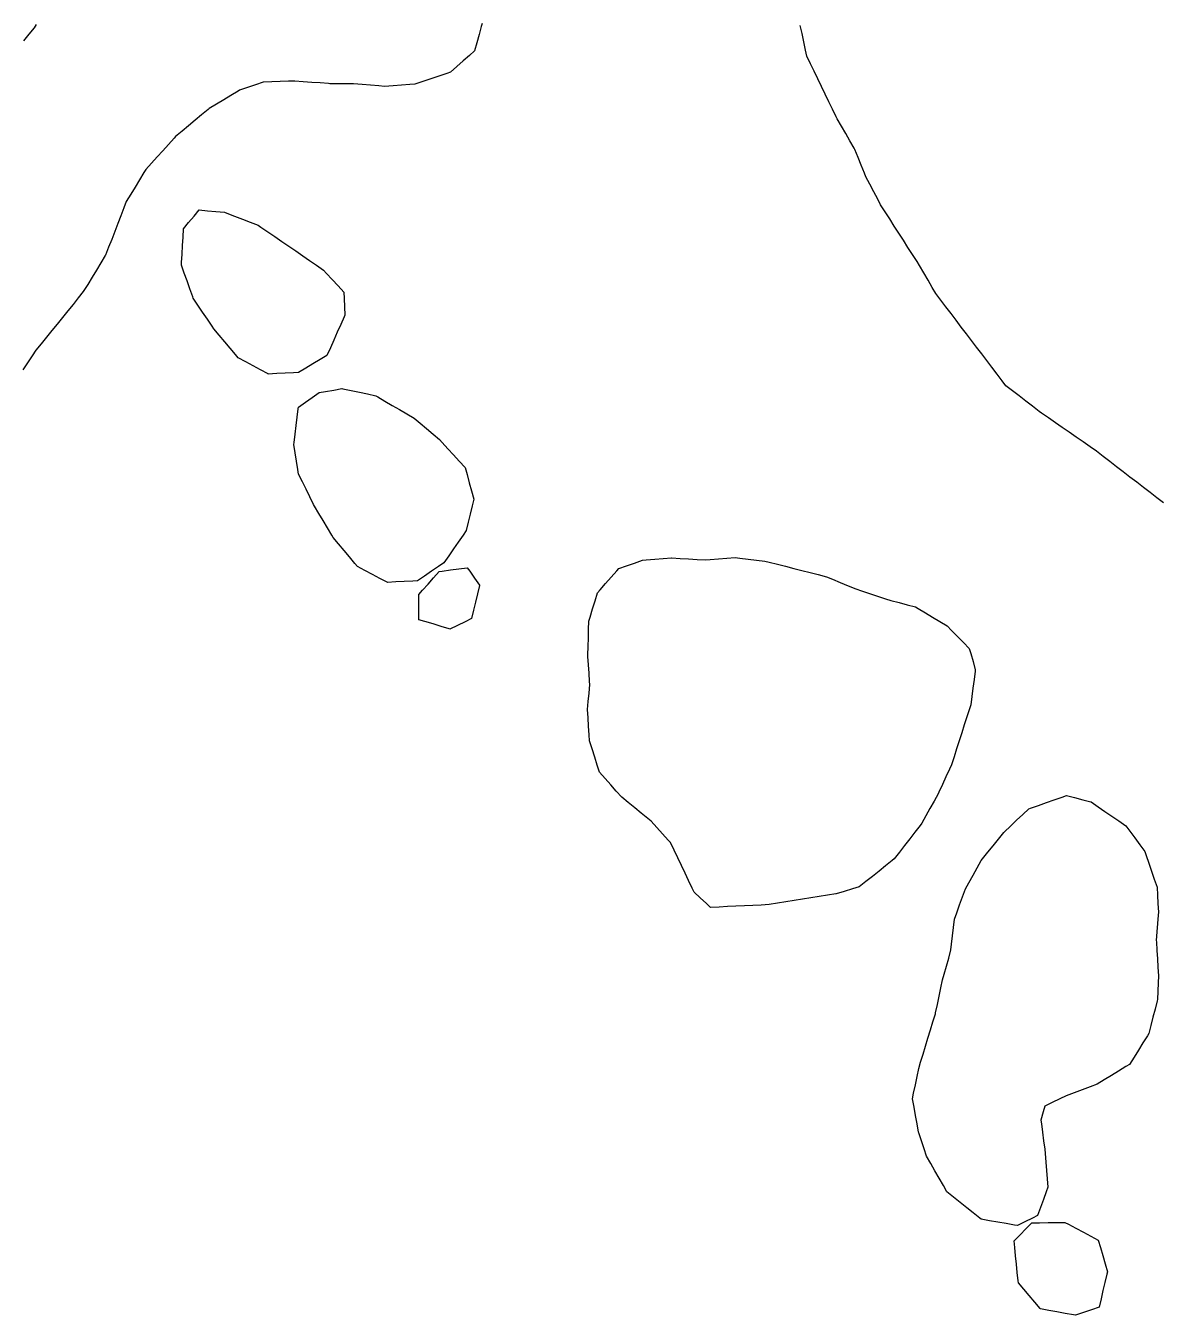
# Model space of a CAD drawing. Header units: millimetres. Extents: x 0 to 2762, y 6 to 2482.
# Drawn here: x 1287.6 to 1422, y 1138.1 to 1290.8 of the extents above; entities that cross this region are included whole.
import ezdxf

# ---------------------------------------------------------------- set-up
doc = ezdxf.new("R2010")
doc.units = ezdxf.units.MM
for name, color, linetype in [('ALL_HOLES', 1, 'Continuous'), ('OUTLINE_ISLAND_01_HOLE_132', 1, 'Continuous'), ('OUTLINE_ISLAND_01_HOLE_61', 1, 'Continuous'), ('OUTLINE_ISLAND_01_HOLE_65', 1, 'Continuous'), ('OUTLINE_ISLAND_01_HOLE_69', 1, 'Continuous'), ('OUTLINE_ISLAND_01_HOLE_70', 1, 'Continuous'), ('OUTLINE_ISLAND_01_HOLE_72', 1, 'Continuous'), ('OUTLINE_ISLAND_01_HOLE_75', 1, 'Continuous'), ('OUTLINE_ISLAND_01_HOLE_82', 1, 'Continuous')]:
    doc.layers.add(name, color=color, linetype=linetype)

msp = doc.modelspace()

# ---------------------------------------------------------------- linework, layer by layer
at = {"layer": 'ALL_HOLES'}
for points in [[(1341.6667, 1291.0893), (1341.5696, 1290.7347), (1341.3055, 1289.7702), (1341.0415, 1288.8057), (1340.7774, 1287.8412), (1340.1812, 1287.3116), (1339.4336, 1286.6474), (1338.686, 1285.9833), (1337.9384, 1285.3191), (1337.5049, 1285.1745), (1336.5563, 1284.858), (1335.6077, 1284.5415), (1334.6591, 1284.225), (1333.7105, 1283.9085), (1333.1098, 1283.8633), (1332.1126, 1283.7882), (1331.1154, 1283.7132), (1330.1182, 1283.6381), (1329.4336, 1283.6939), (1328.4369, 1283.775), (1327.4402, 1283.8561), (1326.4435, 1283.9372), (1325.6088, 1283.9403), (1324.6088, 1283.9439), (1323.6088, 1283.9475), (1323.4668, 1283.9585), (1322.4697, 1284.0356), (1321.4727, 1284.1127), (1320.4757, 1284.1897), (1319.4787, 1284.2668), (1318.7347, 1284.2377), (1317.7355, 1284.1985), (1316.7363, 1284.1594), (1315.737, 1284.1202), (1314.8257, 1283.8195), (1313.8761, 1283.5061), (1312.9265, 1283.1927), (1312.7532, 1283.0875), (1311.8984, 1282.5685), (1311.0436, 1282.0495), (1310.1888, 1281.5305), (1309.3341, 1281.0115), (1309.1876, 1280.89), (1308.418, 1280.2514), (1307.6484, 1279.6129), (1306.8788, 1278.9743), (1306.1092, 1278.3358), (1305.3396, 1277.6973), (1305.1576, 1277.4962), (1304.4863, 1276.755), (1303.815, 1276.0138), (1303.1437, 1275.2726), (1302.4725, 1274.5314), (1301.8012, 1273.7902), (1301.5774, 1273.4216), (1301.0585, 1272.5668), (1300.5395, 1271.712), (1300.0205, 1270.8572), (1299.5016, 1270.0024), (1299.2094, 1269.2455), (1298.8492, 1268.3126), (1298.4891, 1267.3797), (1298.129, 1266.4467), (1297.7689, 1265.5138), (1297.4088, 1264.5809), (1297.0487, 1263.648), (1297.0087, 1263.5827), (1296.487, 1262.7296), (1295.9652, 1261.8765), (1295.4435, 1261.0234), (1294.9218, 1260.1703), (1294.4, 1259.3172), (1293.8142, 1258.5921), (1293.1858, 1257.8142), (1292.5574, 1257.0364), (1291.9289, 1256.2585), (1291.3005, 1255.4807), (1290.672, 1254.7028), (1290.0436, 1253.9249), (1289.4152, 1253.1471), (1288.7867, 1252.3692), (1288.3466, 1251.7152), (1287.7883, 1250.8855), (1287.23, 1250.0559)], [(1287.3526, 1289.0333), (1287.9913, 1289.8027), (1288.6301, 1290.5721), (1288.8548, 1290.9468)], [(1422.4172, 1234.3001), (1421.6259, 1234.9115), (1420.8346, 1235.5229), (1420.0433, 1236.1344), (1419.252, 1236.7458), (1418.4607, 1237.3572), (1417.6694, 1237.9686), (1416.8781, 1238.58), (1416.0868, 1239.1915), (1415.2955, 1239.8029), (1414.5042, 1240.4143), (1413.7252, 1240.9526), (1412.9024, 1241.521), (1412.0797, 1242.0895), (1411.257, 1242.658), (1410.4343, 1243.2264), (1409.6116, 1243.7949), (1408.7889, 1244.3633), (1407.9662, 1244.9318), (1407.7122, 1245.1277), (1406.9202, 1245.7383), (1406.1283, 1246.3489), (1405.3363, 1246.9595), (1404.5444, 1247.5701), (1403.7525, 1248.1807), (1403.3059, 1248.7669), (1402.7, 1249.5624), (1402.094, 1250.3579), (1401.4881, 1251.1534), (1400.8821, 1251.9489), (1400.2762, 1252.7445), (1399.6702, 1253.54), (1399.0643, 1254.3355), (1398.4583, 1255.131), (1397.8524, 1255.9265), (1397.2464, 1256.722), (1396.6405, 1257.5175), (1396.0345, 1258.313), (1395.4286, 1259.1085), (1395.0223, 1259.8098), (1394.5211, 1260.6751), (1394.0199, 1261.5404), (1393.5186, 1262.4057), (1393.217, 1262.8774), (1392.6782, 1263.7198), (1392.1394, 1264.5622), (1391.6006, 1265.4046), (1391.0617, 1266.2471), (1390.5229, 1267.0895), (1389.9841, 1267.9319), (1389.4453, 1268.7744), (1388.9065, 1269.6168), (1388.5626, 1270.2648), (1388.0938, 1271.1481), (1387.625, 1272.0314), (1387.1562, 1272.9147), (1386.9764, 1273.3663), (1386.6066, 1274.2954), (1386.2368, 1275.2245), (1385.8669, 1276.1536), (1385.766, 1276.3274), (1385.2639, 1277.1922), (1384.7618, 1278.057), (1384.2597, 1278.9218), (1383.7576, 1279.7866), (1383.6425, 1280.024), (1383.2062, 1280.9238), (1382.77, 1281.8236), (1382.3337, 1282.7234), (1381.8974, 1283.6232), (1381.4612, 1284.5231), (1381.0249, 1285.4229), (1380.5887, 1286.3227), (1380.1524, 1287.2225), (1380.005, 1287.9233), (1379.7992, 1288.9018), (1379.5933, 1289.8804), (1379.3875, 1290.859)]]:
    msp.add_lwpolyline(points, dxfattribs=at)
for points in [[(1308.1381, 1269.0015), (1309.134, 1268.9109), (1310.1299, 1268.8204), (1311.1258, 1268.7298), (1311.3963, 1268.6266), (1312.3306, 1268.2701), (1313.2649, 1267.9136), (1314.1992, 1267.5571), (1315.1335, 1267.2007), (1315.4607, 1266.9755), (1316.2845, 1266.4085), (1317.1082, 1265.8415), (1317.932, 1265.2746), (1318.7557, 1264.7076), (1319.5794, 1264.1407), (1320.4032, 1263.5737), (1321.2269, 1263.0068), (1322.0507, 1262.4398), (1322.8744, 1261.8728), (1323.239, 1261.4774), (1323.9168, 1260.7422), (1324.5946, 1260.007), (1325.2724, 1259.2718), (1325.3079, 1258.5181), (1325.3548, 1257.5192), (1325.4018, 1256.5203), (1325.316, 1256.3278), (1324.9092, 1255.4143), (1324.5023, 1254.5008), (1324.0955, 1253.5873), (1323.6886, 1252.6738), (1323.2817, 1251.7603), (1322.4812, 1251.2778), (1321.6248, 1250.7616), (1320.7683, 1250.2454), (1319.9119, 1249.7292), (1319.3234, 1249.7018), (1318.3245, 1249.6552), (1317.3256, 1249.6086), (1316.3267, 1249.5621), (1316.2976, 1249.5777), (1315.4162, 1250.0501), (1314.5349, 1250.5226), (1313.6535, 1250.9951), (1312.7722, 1251.4676), (1312.4469, 1251.8559), (1311.8048, 1252.6226), (1311.1627, 1253.3892), (1310.5206, 1254.1558), (1309.8785, 1254.9224), (1309.6651, 1255.2396), (1309.1071, 1256.0695), (1308.5491, 1256.8993), (1307.9911, 1257.7292), (1307.4331, 1258.559), (1307.3801, 1258.7059), (1307.0407, 1259.6465), (1306.7013, 1260.5872), (1306.3619, 1261.5278), (1306.0225, 1262.4684), (1306.0412, 1262.7725), (1306.1027, 1263.7706), (1306.1642, 1264.7687), (1306.2257, 1265.7668), (1306.2872, 1266.7649), (1306.8909, 1267.4944), (1307.5285, 1268.2648)], [(1319.8959, 1245.6538), (1320.72, 1246.2204), (1321.544, 1246.7869), (1322.368, 1247.3534), (1323.0948, 1247.486), (1324.0786, 1247.6654), (1325.0624, 1247.8448), (1325.1652, 1247.8228), (1326.1431, 1247.6135), (1327.1209, 1247.4043), (1328.0988, 1247.195), (1329.0766, 1246.9857), (1329.2961, 1246.8578), (1330.1602, 1246.3544), (1331.0243, 1245.851), (1331.8883, 1245.3477), (1332.7524, 1244.8443), (1333.6164, 1244.3409), (1334.3332, 1243.7346), (1335.0967, 1243.0888), (1335.8602, 1242.4429), (1336.6237, 1241.7971), (1336.9414, 1241.4513), (1337.618, 1240.7149), (1338.2946, 1239.9785), (1338.9711, 1239.2421), (1339.6477, 1238.5057), (1339.8846, 1237.6388), (1340.1482, 1236.6742), (1340.4119, 1235.7096), (1340.6755, 1234.7449), (1340.4869, 1233.9506), (1340.2559, 1232.9776), (1340.0249, 1232.0047), (1339.7938, 1231.0317), (1339.4178, 1230.4847), (1338.8513, 1229.6606), (1338.2848, 1228.8366), (1337.7183, 1228.0125), (1337.1518, 1227.1884), (1336.5041, 1226.749), (1335.6765, 1226.1876), (1334.849, 1225.6261), (1334.0215, 1225.0647), (1333.4479, 1225.0346), (1332.4493, 1224.9822), (1331.4507, 1224.9297), (1330.4521, 1224.8773), (1330.4373, 1224.8851), (1329.5546, 1225.355), (1328.6719, 1225.8249), (1327.7892, 1226.2948), (1326.9064, 1226.7646), (1326.5979, 1227.1313), (1325.9541, 1227.8965), (1325.3102, 1228.6616), (1324.6664, 1229.4268), (1324.0226, 1230.192), (1323.8533, 1230.4752), (1323.3403, 1231.3336), (1322.8274, 1232.192), (1322.3144, 1233.0504), (1321.8015, 1233.9088), (1321.6984, 1234.1169), (1321.2545, 1235.0131), (1320.8107, 1235.9092), (1320.3669, 1236.8053), (1319.923, 1237.7014), (1319.8322, 1238.2544), (1319.6702, 1239.2412), (1319.5081, 1240.228), (1319.3461, 1241.2148), (1319.3763, 1241.4592), (1319.4993, 1242.4516), (1319.6222, 1243.444), (1319.7451, 1244.4365), (1319.8681, 1245.4289)], [(1334.1731, 1220.4585), (1334.1731, 1221.4585), (1334.1731, 1222.4585), (1334.1731, 1223.4585), (1334.5986, 1223.9375), (1335.2627, 1224.6851), (1335.9267, 1225.4328), (1336.5908, 1226.1804), (1336.9287, 1226.2243), (1337.9204, 1226.353), (1338.9121, 1226.4818), (1339.9038, 1226.6105), (1340.2013, 1226.1942), (1340.7828, 1225.3807), (1341.3642, 1224.5671), (1341.346, 1224.4901), (1341.1148, 1223.5172), (1340.8836, 1222.5443), (1340.6525, 1221.5714), (1340.4213, 1220.5985), (1339.6515, 1220.2237), (1338.7524, 1219.786), (1337.8533, 1219.3483), (1337.7739, 1219.3722), (1336.8166, 1219.661), (1335.8592, 1219.9499), (1334.9018, 1220.2387)], [(1357.8568, 1226.5054), (1358.8006, 1226.8358), (1359.7445, 1227.1661), (1360.6883, 1227.4965), (1361.1277, 1227.5318), (1362.1245, 1227.6118), (1363.1213, 1227.6919), (1364.1181, 1227.772), (1364.1537, 1227.7699), (1365.152, 1227.7124), (1366.1504, 1227.6548), (1367.1487, 1227.5973), (1368.1471, 1227.5397), (1368.685, 1227.5815), (1369.682, 1227.6589), (1370.679, 1227.7362), (1371.676, 1227.8136), (1372.2128, 1227.7505), (1373.206, 1227.6338), (1374.1992, 1227.5171), (1375.1923, 1227.4004), (1375.704, 1227.271), (1376.6735, 1227.0258), (1377.643, 1226.7806), (1378.6125, 1226.5354), (1379.5819, 1226.2902), (1380.5514, 1226.045), (1381.5209, 1225.7999), (1382.4904, 1225.5547), (1383.1982, 1225.2588), (1384.1208, 1224.8731), (1385.0435, 1224.4875), (1385.9661, 1224.1018), (1386.6284, 1223.877), (1387.5753, 1223.5555), (1388.5222, 1223.234), (1389.4692, 1222.9125), (1390.1278, 1222.7369), (1391.094, 1222.4794), (1392.0603, 1222.2218), (1393.0265, 1221.9642), (1393.3462, 1221.7752), (1394.2069, 1221.2663), (1395.0677, 1220.7573), (1395.9285, 1220.2483), (1396.7893, 1219.7394), (1397.3209, 1219.1922), (1398.0177, 1218.475), (1398.7146, 1217.7577), (1399.4114, 1217.0405), (1399.5796, 1216.4506), (1399.8539, 1215.489), (1400.1282, 1214.5273), (1400.1044, 1214.3478), (1399.9733, 1213.3564), (1399.8421, 1212.3651), (1399.711, 1211.3737), (1399.5798, 1210.3823), (1399.4306, 1209.9158), (1399.1259, 1208.9634), (1398.8213, 1208.0109), (1398.5166, 1207.0584), (1398.2119, 1206.106), (1397.9073, 1205.1535), (1397.6026, 1204.2011), (1397.2979, 1203.2486), (1397.0675, 1202.747), (1396.6501, 1201.8383), (1396.2327, 1200.9296), (1395.8153, 1200.0209), (1395.7183, 1199.8452), (1395.2348, 1198.9698), (1394.7514, 1198.0945), (1394.2679, 1197.2191), (1393.7844, 1196.3437), (1393.5761, 1196.0732), (1392.966, 1195.281), (1392.3559, 1194.4887), (1391.7457, 1193.6964), (1391.1356, 1192.9041), (1390.5254, 1192.1118), (1390.2798, 1191.9168), (1389.4966, 1191.295), (1388.7133, 1190.6733), (1387.9301, 1190.0515), (1387.1469, 1189.4298), (1386.3637, 1188.808), (1385.5535, 1188.563), (1384.5963, 1188.2734), (1383.6392, 1187.9839), (1383.604, 1187.9782), (1382.6168, 1187.819), (1381.6296, 1187.6597), (1380.6423, 1187.5005), (1379.6551, 1187.3412), (1378.6679, 1187.1819), (1377.6806, 1187.0227), (1376.6934, 1186.8634), (1375.7061, 1186.7042), (1374.7526, 1186.6591), (1373.7537, 1186.612), (1372.7548, 1186.5648), (1371.756, 1186.5176), (1370.7571, 1186.4704), (1369.7582, 1186.4232), (1368.7593, 1186.3761), (1368.2616, 1186.8381), (1367.5287, 1187.5184), (1366.7958, 1188.1987), (1366.5835, 1188.6422), (1366.1517, 1189.5441), (1365.72, 1190.4461), (1365.2882, 1191.3481), (1364.8564, 1192.2501), (1364.4247, 1193.1521), (1363.9929, 1194.0541), (1363.722, 1194.3541), (1363.0518, 1195.0963), (1362.3816, 1195.8384), (1361.7114, 1196.5806), (1361.3154, 1196.9049), (1360.5418, 1197.5385), (1359.7682, 1198.1721), (1358.9945, 1198.8057), (1358.2209, 1199.4393), (1357.5798, 1200.1586), (1356.9144, 1200.905), (1356.249, 1201.6515), (1355.5836, 1202.398), (1355.3167, 1203.2389), (1355.0141, 1204.192), (1354.7116, 1205.1451), (1354.409, 1206.0983), (1354.3608, 1206.8334), (1354.2954, 1207.8313), (1354.23, 1208.8292), (1354.1646, 1209.827), (1354.2527, 1210.7733), (1354.3453, 1211.769), (1354.4379, 1212.7647), (1354.4142, 1213.122), (1354.348, 1214.1198), (1354.2818, 1215.1176), (1354.2155, 1216.1154), (1354.22, 1216.2977), (1354.2443, 1217.2974), (1354.2686, 1218.2971), (1354.2929, 1219.2968), (1354.3173, 1220.2965), (1354.465, 1220.776), (1354.7593, 1221.7317), (1355.0536, 1222.6874), (1355.3479, 1223.6432), (1355.6549, 1223.9933), (1356.314, 1224.7453), (1356.9732, 1225.4974), (1357.6323, 1226.2494)], [(1410.9348, 1199.6304), (1411.9024, 1199.378), (1412.87, 1199.1256), (1413.8376, 1198.8732), (1413.8438, 1198.869), (1414.6707, 1198.3066), (1415.4976, 1197.7442), (1416.3244, 1197.1818), (1417.1513, 1196.6194), (1417.9782, 1196.057), (1418.4387, 1195.4234), (1419.0268, 1194.6146), (1419.6148, 1193.8057), (1420.2028, 1192.9969), (1420.3595, 1192.5438), (1420.6864, 1191.5987), (1421.0133, 1190.6537), (1421.3402, 1189.7086), (1421.6671, 1188.7636), (1421.7161, 1187.8188), (1421.7679, 1186.8202), (1421.8197, 1185.8215), (1421.7934, 1185.4597), (1421.7208, 1184.4623), (1421.6482, 1183.465), (1421.5756, 1182.4676), (1421.5876, 1182.2799), (1421.6514, 1181.2819), (1421.7151, 1180.2839), (1421.7789, 1179.286), (1421.8427, 1178.288), (1421.8066, 1177.4466), (1421.7638, 1176.4475), (1421.721, 1175.4485), (1421.6826, 1175.2994), (1421.4333, 1174.3309), (1421.184, 1173.3625), (1420.9347, 1172.3941), (1420.6854, 1171.4257), (1420.5307, 1171.1781), (1420.0007, 1170.3301), (1419.4708, 1169.4821), (1418.9408, 1168.6341), (1418.4108, 1167.7861), (1417.966, 1167.5134), (1417.1135, 1166.9906), (1416.261, 1166.4679), (1415.4085, 1165.9452), (1414.556, 1165.4225), (1413.7214, 1165.1138), (1412.7834, 1164.767), (1411.8455, 1164.4201), (1410.9076, 1164.0732), (1410.1455, 1163.6971), (1409.2488, 1163.2546), (1408.3521, 1162.812), (1408.1626, 1162.1426), (1407.8902, 1161.1804), (1407.952, 1160.7236), (1408.0862, 1159.7326), (1408.2204, 1158.7417), (1408.3545, 1157.7507), (1408.398, 1157.2048), (1408.4773, 1156.208), (1408.5567, 1155.2111), (1408.636, 1154.2143), (1408.7154, 1153.2174), (1408.53, 1152.7013), (1408.192, 1151.7602), (1407.8539, 1150.819), (1407.5159, 1149.8779), (1406.9081, 1149.5749), (1406.0132, 1149.1287), (1405.1183, 1148.6825), (1404.7566, 1148.7458), (1403.7715, 1148.9183), (1402.7865, 1149.0908), (1401.8015, 1149.2633), (1400.8165, 1149.4358), (1400.6697, 1149.5534), (1399.8892, 1150.1786), (1399.1087, 1150.8038), (1398.3282, 1151.4289), (1397.5478, 1152.0541), (1396.7673, 1152.6793), (1396.3394, 1153.4244), (1395.8415, 1154.2917), (1395.3436, 1155.1589), (1394.8457, 1156.0261), (1394.3478, 1156.8934), (1394.0545, 1157.7608), (1393.734, 1158.7081), (1393.4136, 1159.6554), (1393.3933, 1159.7684), (1393.2158, 1160.7525), (1393.0382, 1161.7366), (1392.8607, 1162.7207), (1392.6832, 1163.7049), (1392.8187, 1164.3698), (1393.0182, 1165.3497), (1393.2178, 1166.3296), (1393.4174, 1167.3095), (1393.6386, 1168.0324), (1393.9313, 1168.9887), (1394.2239, 1169.9449), (1394.5166, 1170.9011), (1394.8092, 1171.8573), (1395.1019, 1172.8135), (1395.3945, 1173.7698), (1395.4212, 1173.8954), (1395.6291, 1174.8735), (1395.8371, 1175.8517), (1396.045, 1176.8298), (1396.253, 1177.8079), (1396.4334, 1178.4534), (1396.7027, 1179.4165), (1396.9719, 1180.3796), (1397.2411, 1181.3427), (1397.3149, 1182.0113), (1397.4246, 1183.0053), (1397.5344, 1183.9992), (1397.6441, 1184.9932), (1397.922, 1185.7506), (1398.2665, 1186.6894), (1398.611, 1187.6282), (1398.9555, 1188.567), (1399.3673, 1189.3049), (1399.8546, 1190.1781), (1400.3419, 1191.0513), (1400.8292, 1191.9246), (1400.9884, 1192.1228), (1401.6143, 1192.9027), (1402.2402, 1193.6826), (1402.8661, 1194.4625), (1403.492, 1195.2424), (1403.5733, 1195.3191), (1404.3003, 1196.0057), (1405.0274, 1196.6923), (1405.7544, 1197.3789), (1406.4815, 1198.0655), (1406.6593, 1198.1279), (1407.6027, 1198.4595), (1408.5461, 1198.791), (1409.4896, 1199.1226), (1410.433, 1199.4541)], [(1404.7198, 1146.8884), (1405.427, 1147.5954), (1406.1341, 1148.3025), (1406.8412, 1149.0096), (1407.753, 1149.0225), (1408.7529, 1149.0365), (1409.7528, 1149.0506), (1410.7527, 1149.0647), (1411.177, 1148.8364), (1412.0577, 1148.3626), (1412.9383, 1147.8888), (1413.819, 1147.415), (1414.6996, 1146.9413), (1414.9457, 1146.0877), (1415.2227, 1145.1268), (1415.4997, 1144.166), (1415.7767, 1143.2051), (1415.7114, 1142.9243), (1415.485, 1141.9503), (1415.2587, 1140.9762), (1415.0323, 1140.0022), (1414.806, 1139.0282), (1413.8932, 1138.7157), (1412.9471, 1138.3919), (1412.001, 1138.068), (1411.7764, 1138.1088), (1410.7925, 1138.2875), (1409.8086, 1138.4662), (1408.8247, 1138.6449), (1407.8408, 1138.8236), (1407.8103, 1138.8598), (1407.1653, 1139.624), (1406.5203, 1140.3882), (1405.8753, 1141.1523), (1405.2302, 1141.9165), (1405.2089, 1142.1241), (1405.1068, 1143.1189), (1405.0047, 1144.1137), (1404.9026, 1145.1084), (1404.8005, 1146.1032)]]:
    msp.add_lwpolyline(points, close=True, dxfattribs=at)
at = {"layer": 'OUTLINE_ISLAND_01_HOLE_132'}
msp.add_lwpolyline([(1422.4172, 1234.3001), (1421.6259, 1234.9115), (1420.8346, 1235.5229), (1420.0433, 1236.1344), (1419.252, 1236.7458), (1418.4607, 1237.3572), (1417.6694, 1237.9686), (1416.8781, 1238.58), (1416.0868, 1239.1915), (1415.2955, 1239.8029), (1414.5042, 1240.4143), (1413.7252, 1240.9526), (1412.9024, 1241.521), (1412.0797, 1242.0895), (1411.257, 1242.658), (1410.4343, 1243.2264), (1409.6116, 1243.7949), (1408.7889, 1244.3633), (1407.9662, 1244.9318), (1407.7122, 1245.1277), (1406.9202, 1245.7383), (1406.1283, 1246.3489), (1405.3363, 1246.9595), (1404.5444, 1247.5701), (1403.7525, 1248.1807), (1403.3059, 1248.7669), (1402.7, 1249.5624), (1402.094, 1250.3579), (1401.4881, 1251.1534), (1400.8821, 1251.9489), (1400.2762, 1252.7445), (1399.6702, 1253.54), (1399.0643, 1254.3355), (1398.4583, 1255.131), (1397.8524, 1255.9265), (1397.2464, 1256.722), (1396.6405, 1257.5175), (1396.0345, 1258.313), (1395.4286, 1259.1085), (1395.0223, 1259.8098), (1394.5211, 1260.6751), (1394.0199, 1261.5404), (1393.5186, 1262.4057), (1393.217, 1262.8774), (1392.6782, 1263.7198), (1392.1394, 1264.5622), (1391.6006, 1265.4046), (1391.0617, 1266.2471), (1390.5229, 1267.0895), (1389.9841, 1267.9319), (1389.4453, 1268.7744), (1388.9065, 1269.6168), (1388.5626, 1270.2648), (1388.0938, 1271.1481), (1387.625, 1272.0314), (1387.1562, 1272.9147), (1386.9764, 1273.3663), (1386.6066, 1274.2954), (1386.2368, 1275.2245), (1385.8669, 1276.1536), (1385.766, 1276.3274), (1385.2639, 1277.1922), (1384.7618, 1278.057), (1384.2597, 1278.9218), (1383.7576, 1279.7866), (1383.6425, 1280.024), (1383.2062, 1280.9238), (1382.77, 1281.8236), (1382.3337, 1282.7234), (1381.8974, 1283.6232), (1381.4612, 1284.5231), (1381.0249, 1285.4229), (1380.5887, 1286.3227), (1380.1524, 1287.2225), (1380.005, 1287.9233), (1379.7992, 1288.9018), (1379.5933, 1289.8804), (1379.3875, 1290.859)], dxfattribs=at)
at = {"layer": 'OUTLINE_ISLAND_01_HOLE_61'}
msp.add_lwpolyline([(1404.7198, 1146.8884), (1405.427, 1147.5954), (1406.1341, 1148.3025), (1406.8412, 1149.0096), (1407.753, 1149.0225), (1408.7529, 1149.0365), (1409.7528, 1149.0506), (1410.7527, 1149.0647), (1411.177, 1148.8364), (1412.0577, 1148.3626), (1412.9383, 1147.8888), (1413.819, 1147.415), (1414.6996, 1146.9413), (1414.9457, 1146.0877), (1415.2227, 1145.1268), (1415.4997, 1144.166), (1415.7767, 1143.2051), (1415.7114, 1142.9243), (1415.485, 1141.9503), (1415.2587, 1140.9762), (1415.0323, 1140.0022), (1414.806, 1139.0282), (1413.8932, 1138.7157), (1412.9471, 1138.3919), (1412.001, 1138.068), (1411.7764, 1138.1088), (1410.7925, 1138.2875), (1409.8086, 1138.4662), (1408.8247, 1138.6449), (1407.8408, 1138.8236), (1407.8103, 1138.8598), (1407.1653, 1139.624), (1406.5203, 1140.3882), (1405.8753, 1141.1523), (1405.2302, 1141.9165), (1405.2089, 1142.1241), (1405.1068, 1143.1189), (1405.0047, 1144.1137), (1404.9026, 1145.1084), (1404.8005, 1146.1032)], close=True, dxfattribs=at)
at = {"layer": 'OUTLINE_ISLAND_01_HOLE_65'}
msp.add_lwpolyline([(1410.9348, 1199.6304), (1411.9024, 1199.378), (1412.87, 1199.1256), (1413.8376, 1198.8732), (1413.8438, 1198.869), (1414.6707, 1198.3066), (1415.4976, 1197.7442), (1416.3244, 1197.1818), (1417.1513, 1196.6194), (1417.9782, 1196.057), (1418.4387, 1195.4234), (1419.0268, 1194.6146), (1419.6148, 1193.8057), (1420.2028, 1192.9969), (1420.3595, 1192.5438), (1420.6864, 1191.5987), (1421.0133, 1190.6537), (1421.3402, 1189.7086), (1421.6671, 1188.7636), (1421.7161, 1187.8188), (1421.7679, 1186.8202), (1421.8197, 1185.8215), (1421.7934, 1185.4597), (1421.7208, 1184.4623), (1421.6482, 1183.465), (1421.5756, 1182.4676), (1421.5876, 1182.2799), (1421.6514, 1181.2819), (1421.7151, 1180.2839), (1421.7789, 1179.286), (1421.8427, 1178.288), (1421.8066, 1177.4466), (1421.7638, 1176.4475), (1421.721, 1175.4485), (1421.6826, 1175.2994), (1421.4333, 1174.3309), (1421.184, 1173.3625), (1420.9347, 1172.3941), (1420.6854, 1171.4257), (1420.5307, 1171.1781), (1420.0007, 1170.3301), (1419.4708, 1169.4821), (1418.9408, 1168.6341), (1418.4108, 1167.7861), (1417.966, 1167.5134), (1417.1135, 1166.9906), (1416.261, 1166.4679), (1415.4085, 1165.9452), (1414.556, 1165.4225), (1413.7214, 1165.1138), (1412.7834, 1164.767), (1411.8455, 1164.4201), (1410.9076, 1164.0732), (1410.1455, 1163.6971), (1409.2488, 1163.2546), (1408.3521, 1162.812), (1408.1626, 1162.1426), (1407.8902, 1161.1804), (1407.952, 1160.7236), (1408.0862, 1159.7326), (1408.2204, 1158.7417), (1408.3545, 1157.7507), (1408.398, 1157.2048), (1408.4773, 1156.208), (1408.5567, 1155.2111), (1408.636, 1154.2143), (1408.7154, 1153.2174), (1408.53, 1152.7013), (1408.192, 1151.7602), (1407.8539, 1150.819), (1407.5159, 1149.8779), (1406.9081, 1149.5749), (1406.0132, 1149.1287), (1405.1183, 1148.6825), (1404.7566, 1148.7458), (1403.7715, 1148.9183), (1402.7865, 1149.0908), (1401.8015, 1149.2633), (1400.8165, 1149.4358), (1400.6697, 1149.5534), (1399.8892, 1150.1786), (1399.1087, 1150.8038), (1398.3282, 1151.4289), (1397.5478, 1152.0541), (1396.7673, 1152.6793), (1396.3394, 1153.4244), (1395.8415, 1154.2917), (1395.3436, 1155.1589), (1394.8457, 1156.0261), (1394.3478, 1156.8934), (1394.0545, 1157.7608), (1393.734, 1158.7081), (1393.4136, 1159.6554), (1393.3933, 1159.7684), (1393.2158, 1160.7525), (1393.0382, 1161.7366), (1392.8607, 1162.7207), (1392.6832, 1163.7049), (1392.8187, 1164.3698), (1393.0182, 1165.3497), (1393.2178, 1166.3296), (1393.4174, 1167.3095), (1393.6386, 1168.0324), (1393.9313, 1168.9887), (1394.2239, 1169.9449), (1394.5166, 1170.9011), (1394.8092, 1171.8573), (1395.1019, 1172.8135), (1395.3945, 1173.7698), (1395.4212, 1173.8954), (1395.6291, 1174.8735), (1395.8371, 1175.8517), (1396.045, 1176.8298), (1396.253, 1177.8079), (1396.4334, 1178.4534), (1396.7027, 1179.4165), (1396.9719, 1180.3796), (1397.2411, 1181.3427), (1397.3149, 1182.0113), (1397.4246, 1183.0053), (1397.5344, 1183.9992), (1397.6441, 1184.9932), (1397.922, 1185.7506), (1398.2665, 1186.6894), (1398.611, 1187.6282), (1398.9555, 1188.567), (1399.3673, 1189.3049), (1399.8546, 1190.1781), (1400.3419, 1191.0513), (1400.8292, 1191.9246), (1400.9884, 1192.1228), (1401.6143, 1192.9027), (1402.2402, 1193.6826), (1402.8661, 1194.4625), (1403.492, 1195.2424), (1403.5733, 1195.3191), (1404.3003, 1196.0057), (1405.0274, 1196.6923), (1405.7544, 1197.3789), (1406.4815, 1198.0655), (1406.6593, 1198.1279), (1407.6027, 1198.4595), (1408.5461, 1198.791), (1409.4896, 1199.1226), (1410.433, 1199.4541)], close=True, dxfattribs=at)
at = {"layer": 'OUTLINE_ISLAND_01_HOLE_69'}
msp.add_lwpolyline([(1357.8568, 1226.5054), (1358.8006, 1226.8358), (1359.7445, 1227.1661), (1360.6883, 1227.4965), (1361.1277, 1227.5318), (1362.1245, 1227.6118), (1363.1213, 1227.6919), (1364.1181, 1227.772), (1364.1537, 1227.7699), (1365.152, 1227.7124), (1366.1504, 1227.6548), (1367.1487, 1227.5973), (1368.1471, 1227.5397), (1368.685, 1227.5815), (1369.682, 1227.6589), (1370.679, 1227.7362), (1371.676, 1227.8136), (1372.2128, 1227.7505), (1373.206, 1227.6338), (1374.1992, 1227.5171), (1375.1923, 1227.4004), (1375.704, 1227.271), (1376.6735, 1227.0258), (1377.643, 1226.7806), (1378.6125, 1226.5354), (1379.5819, 1226.2902), (1380.5514, 1226.045), (1381.5209, 1225.7999), (1382.4904, 1225.5547), (1383.1982, 1225.2588), (1384.1208, 1224.8731), (1385.0435, 1224.4875), (1385.9661, 1224.1018), (1386.6284, 1223.877), (1387.5753, 1223.5555), (1388.5222, 1223.234), (1389.4692, 1222.9125), (1390.1278, 1222.7369), (1391.094, 1222.4794), (1392.0603, 1222.2218), (1393.0265, 1221.9642), (1393.3462, 1221.7752), (1394.2069, 1221.2663), (1395.0677, 1220.7573), (1395.9285, 1220.2483), (1396.7893, 1219.7394), (1397.3209, 1219.1922), (1398.0177, 1218.475), (1398.7146, 1217.7577), (1399.4114, 1217.0405), (1399.5796, 1216.4506), (1399.8539, 1215.489), (1400.1282, 1214.5273), (1400.1044, 1214.3478), (1399.9733, 1213.3564), (1399.8421, 1212.3651), (1399.711, 1211.3737), (1399.5798, 1210.3823), (1399.4306, 1209.9158), (1399.1259, 1208.9634), (1398.8213, 1208.0109), (1398.5166, 1207.0584), (1398.2119, 1206.106), (1397.9073, 1205.1535), (1397.6026, 1204.2011), (1397.2979, 1203.2486), (1397.0675, 1202.747), (1396.6501, 1201.8383), (1396.2327, 1200.9296), (1395.8153, 1200.0209), (1395.7183, 1199.8452), (1395.2348, 1198.9698), (1394.7514, 1198.0945), (1394.2679, 1197.2191), (1393.7844, 1196.3437), (1393.5761, 1196.0732), (1392.966, 1195.281), (1392.3559, 1194.4887), (1391.7457, 1193.6964), (1391.1356, 1192.9041), (1390.5254, 1192.1118), (1390.2798, 1191.9168), (1389.4966, 1191.295), (1388.7133, 1190.6733), (1387.9301, 1190.0515), (1387.1469, 1189.4298), (1386.3637, 1188.808), (1385.5535, 1188.563), (1384.5963, 1188.2734), (1383.6392, 1187.9839), (1383.604, 1187.9782), (1382.6168, 1187.819), (1381.6296, 1187.6597), (1380.6423, 1187.5005), (1379.6551, 1187.3412), (1378.6679, 1187.1819), (1377.6806, 1187.0227), (1376.6934, 1186.8634), (1375.7061, 1186.7042), (1374.7526, 1186.6591), (1373.7537, 1186.612), (1372.7548, 1186.5648), (1371.756, 1186.5176), (1370.7571, 1186.4704), (1369.7582, 1186.4232), (1368.7593, 1186.3761), (1368.2616, 1186.8381), (1367.5287, 1187.5184), (1366.7958, 1188.1987), (1366.5835, 1188.6422), (1366.1517, 1189.5441), (1365.72, 1190.4461), (1365.2882, 1191.3481), (1364.8564, 1192.2501), (1364.4247, 1193.1521), (1363.9929, 1194.0541), (1363.722, 1194.3541), (1363.0518, 1195.0963), (1362.3816, 1195.8384), (1361.7114, 1196.5806), (1361.3154, 1196.9049), (1360.5418, 1197.5385), (1359.7682, 1198.1721), (1358.9945, 1198.8057), (1358.2209, 1199.4393), (1357.5798, 1200.1586), (1356.9144, 1200.905), (1356.249, 1201.6515), (1355.5836, 1202.398), (1355.3167, 1203.2389), (1355.0141, 1204.192), (1354.7116, 1205.1451), (1354.409, 1206.0983), (1354.3608, 1206.8334), (1354.2954, 1207.8313), (1354.23, 1208.8292), (1354.1646, 1209.827), (1354.2527, 1210.7733), (1354.3453, 1211.769), (1354.4379, 1212.7647), (1354.4142, 1213.122), (1354.348, 1214.1198), (1354.2818, 1215.1176), (1354.2155, 1216.1154), (1354.22, 1216.2977), (1354.2443, 1217.2974), (1354.2686, 1218.2971), (1354.2929, 1219.2968), (1354.3173, 1220.2965), (1354.465, 1220.776), (1354.7593, 1221.7317), (1355.0536, 1222.6874), (1355.3479, 1223.6432), (1355.6549, 1223.9933), (1356.314, 1224.7453), (1356.9732, 1225.4974), (1357.6323, 1226.2494)], close=True, dxfattribs=at)
at = {"layer": 'OUTLINE_ISLAND_01_HOLE_70'}
msp.add_lwpolyline([(1334.1731, 1220.4585), (1334.1731, 1221.4585), (1334.1731, 1222.4585), (1334.1731, 1223.4585), (1334.5986, 1223.9375), (1335.2627, 1224.6851), (1335.9267, 1225.4328), (1336.5908, 1226.1804), (1336.9287, 1226.2243), (1337.9204, 1226.353), (1338.9121, 1226.4818), (1339.9038, 1226.6105), (1340.2013, 1226.1942), (1340.7828, 1225.3807), (1341.3642, 1224.5671), (1341.346, 1224.4901), (1341.1148, 1223.5172), (1340.8836, 1222.5443), (1340.6525, 1221.5714), (1340.4213, 1220.5985), (1339.6515, 1220.2237), (1338.7524, 1219.786), (1337.8533, 1219.3483), (1337.7739, 1219.3722), (1336.8166, 1219.661), (1335.8592, 1219.9499), (1334.9018, 1220.2387)], close=True, dxfattribs=at)
at = {"layer": 'OUTLINE_ISLAND_01_HOLE_72'}
msp.add_lwpolyline([(1319.8959, 1245.6538), (1320.72, 1246.2204), (1321.544, 1246.7869), (1322.368, 1247.3534), (1323.0948, 1247.486), (1324.0786, 1247.6654), (1325.0624, 1247.8448), (1325.1652, 1247.8228), (1326.1431, 1247.6135), (1327.1209, 1247.4043), (1328.0988, 1247.195), (1329.0766, 1246.9857), (1329.2961, 1246.8578), (1330.1602, 1246.3544), (1331.0243, 1245.851), (1331.8883, 1245.3477), (1332.7524, 1244.8443), (1333.6164, 1244.3409), (1334.3332, 1243.7346), (1335.0967, 1243.0888), (1335.8602, 1242.4429), (1336.6237, 1241.7971), (1336.9414, 1241.4513), (1337.618, 1240.7149), (1338.2946, 1239.9785), (1338.9711, 1239.2421), (1339.6477, 1238.5057), (1339.8846, 1237.6388), (1340.1482, 1236.6742), (1340.4119, 1235.7096), (1340.6755, 1234.7449), (1340.4869, 1233.9506), (1340.2559, 1232.9776), (1340.0249, 1232.0047), (1339.7938, 1231.0317), (1339.4178, 1230.4847), (1338.8513, 1229.6606), (1338.2848, 1228.8366), (1337.7183, 1228.0125), (1337.1518, 1227.1884), (1336.5041, 1226.749), (1335.6765, 1226.1876), (1334.849, 1225.6261), (1334.0215, 1225.0647), (1333.4479, 1225.0346), (1332.4493, 1224.9822), (1331.4507, 1224.9297), (1330.4521, 1224.8773), (1330.4373, 1224.8851), (1329.5546, 1225.355), (1328.6719, 1225.8249), (1327.7892, 1226.2948), (1326.9064, 1226.7646), (1326.5979, 1227.1313), (1325.9541, 1227.8965), (1325.3102, 1228.6616), (1324.6664, 1229.4268), (1324.0226, 1230.192), (1323.8533, 1230.4752), (1323.3403, 1231.3336), (1322.8274, 1232.192), (1322.3144, 1233.0504), (1321.8015, 1233.9088), (1321.6984, 1234.1169), (1321.2545, 1235.0131), (1320.8107, 1235.9092), (1320.3669, 1236.8053), (1319.923, 1237.7014), (1319.8322, 1238.2544), (1319.6702, 1239.2412), (1319.5081, 1240.228), (1319.3461, 1241.2148), (1319.3763, 1241.4592), (1319.4993, 1242.4516), (1319.6222, 1243.444), (1319.7451, 1244.4365), (1319.8681, 1245.4289)], close=True, dxfattribs=at)
at = {"layer": 'OUTLINE_ISLAND_01_HOLE_75'}
msp.add_lwpolyline([(1308.1381, 1269.0015), (1309.134, 1268.9109), (1310.1299, 1268.8204), (1311.1258, 1268.7298), (1311.3963, 1268.6266), (1312.3306, 1268.2701), (1313.2649, 1267.9136), (1314.1992, 1267.5571), (1315.1335, 1267.2007), (1315.4607, 1266.9755), (1316.2845, 1266.4085), (1317.1082, 1265.8415), (1317.932, 1265.2746), (1318.7557, 1264.7076), (1319.5794, 1264.1407), (1320.4032, 1263.5737), (1321.2269, 1263.0068), (1322.0507, 1262.4398), (1322.8744, 1261.8728), (1323.239, 1261.4774), (1323.9168, 1260.7422), (1324.5946, 1260.007), (1325.2724, 1259.2718), (1325.3079, 1258.5181), (1325.3548, 1257.5192), (1325.4018, 1256.5203), (1325.316, 1256.3278), (1324.9092, 1255.4143), (1324.5023, 1254.5008), (1324.0955, 1253.5873), (1323.6886, 1252.6738), (1323.2817, 1251.7603), (1322.4812, 1251.2778), (1321.6248, 1250.7616), (1320.7683, 1250.2454), (1319.9119, 1249.7292), (1319.3234, 1249.7018), (1318.3245, 1249.6552), (1317.3256, 1249.6086), (1316.3267, 1249.5621), (1316.2976, 1249.5777), (1315.4162, 1250.0501), (1314.5349, 1250.5226), (1313.6535, 1250.9951), (1312.7722, 1251.4676), (1312.4469, 1251.8559), (1311.8048, 1252.6226), (1311.1627, 1253.3892), (1310.5206, 1254.1558), (1309.8785, 1254.9224), (1309.6651, 1255.2396), (1309.1071, 1256.0695), (1308.5491, 1256.8993), (1307.9911, 1257.7292), (1307.4331, 1258.559), (1307.3801, 1258.7059), (1307.0407, 1259.6465), (1306.7013, 1260.5872), (1306.3619, 1261.5278), (1306.0225, 1262.4684), (1306.0412, 1262.7725), (1306.1027, 1263.7706), (1306.1642, 1264.7687), (1306.2257, 1265.7668), (1306.2872, 1266.7649), (1306.8909, 1267.4944), (1307.5285, 1268.2648)], close=True, dxfattribs=at)
at = {"layer": 'OUTLINE_ISLAND_01_HOLE_82'}
for points in [[(1341.6667, 1291.0893), (1341.5696, 1290.7347), (1341.3055, 1289.7702), (1341.0415, 1288.8057), (1340.7774, 1287.8412), (1340.1812, 1287.3116), (1339.4336, 1286.6474), (1338.686, 1285.9833), (1337.9384, 1285.3191), (1337.5049, 1285.1745), (1336.5563, 1284.858), (1335.6077, 1284.5415), (1334.6591, 1284.225), (1333.7105, 1283.9085), (1333.1098, 1283.8633), (1332.1126, 1283.7882), (1331.1154, 1283.7132), (1330.1182, 1283.6381), (1329.4336, 1283.6939), (1328.4369, 1283.775), (1327.4402, 1283.8561), (1326.4435, 1283.9372), (1325.6088, 1283.9403), (1324.6088, 1283.9439), (1323.6088, 1283.9475), (1323.4668, 1283.9585), (1322.4697, 1284.0356), (1321.4727, 1284.1127), (1320.4757, 1284.1897), (1319.4787, 1284.2668), (1318.7347, 1284.2377), (1317.7355, 1284.1985), (1316.7363, 1284.1594), (1315.737, 1284.1202), (1314.8257, 1283.8195), (1313.8761, 1283.5061), (1312.9265, 1283.1927), (1312.7532, 1283.0875), (1311.8984, 1282.5685), (1311.0436, 1282.0495), (1310.1888, 1281.5305), (1309.3341, 1281.0115), (1309.1876, 1280.89), (1308.418, 1280.2514), (1307.6484, 1279.6129), (1306.8788, 1278.9743), (1306.1092, 1278.3358), (1305.3396, 1277.6973), (1305.1576, 1277.4962), (1304.4863, 1276.755), (1303.815, 1276.0138), (1303.1437, 1275.2726), (1302.4725, 1274.5314), (1301.8012, 1273.7902), (1301.5774, 1273.4216), (1301.0585, 1272.5668), (1300.5395, 1271.712), (1300.0205, 1270.8572), (1299.5016, 1270.0024), (1299.2094, 1269.2455), (1298.8492, 1268.3126), (1298.4891, 1267.3797), (1298.129, 1266.4467), (1297.7689, 1265.5138), (1297.4088, 1264.5809), (1297.0487, 1263.648), (1297.0087, 1263.5827), (1296.487, 1262.7296), (1295.9652, 1261.8765), (1295.4435, 1261.0234), (1294.9218, 1260.1703), (1294.4, 1259.3172), (1293.8142, 1258.5921), (1293.1858, 1257.8142), (1292.5574, 1257.0364), (1291.9289, 1256.2585), (1291.3005, 1255.4807), (1290.672, 1254.7028), (1290.0436, 1253.9249), (1289.4152, 1253.1471), (1288.7867, 1252.3692), (1288.3466, 1251.7152), (1287.7883, 1250.8855), (1287.23, 1250.0559)], [(1287.3526, 1289.0333), (1287.9913, 1289.8027), (1288.6301, 1290.5721), (1288.8548, 1290.9468)]]:
    msp.add_lwpolyline(points, dxfattribs=at)

doc.saveas('drawing.dxf')
